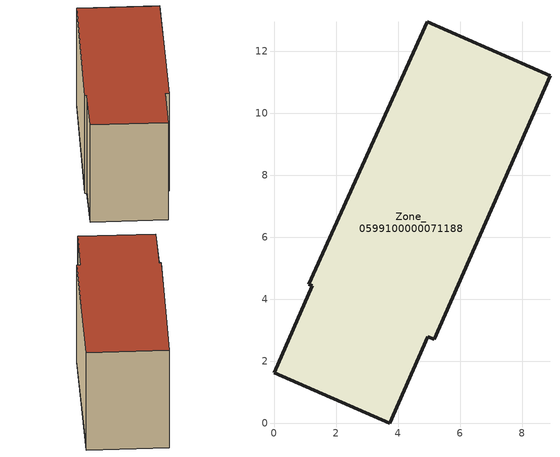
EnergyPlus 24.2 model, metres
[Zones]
Zone_0599100000071188
 floor ground (C_G): 4.93,12.95 8.9,11.21 5.17,2.71 4.96,2.8 3.73,0 0,1.64 1.23,4.43 1.13,4.48 z0
 wall outside (C_F): 3.73,0 4.96,2.8 5.17,2.71 8.9,11.21 4.93,12.95 1.13,4.48 1.23,4.43 0,1.64 3.73,0 z0:5.82
 roof outside (C_R): 1.23,4.43 0,1.64 3.73,0 4.96,2.8 5.17,2.71 8.9,11.21 4.93,12.95 1.13,4.48 z5.82
[BUILDING]
Pand.0599100000071188: North Axis=0; Terrain=City; Loads Convergence Tolerance Value=0.04; Temperature Convergence Tolerance Value=0.4; Solar Distribution=FullExterior; Maximum Number of Warmup Days=25; Minimum Number of Warmup Days=1
[Site:Location]
Rotterdam.The.Hague.AP_ZH_NLD Design_Conditions: Latitude=51.96; Longitude=4.45; Time Zone=1; Elevation=-4.5
[SITE:GROUNDTEMPERATURE:BUILDINGSURFACE]
18, 18, 18, 18, 18, 18, 18, 18, 18, 18, 18, 18
[MATERIAL] Thermal Absorptance=0.9; Solar Absorptance=0.7; Visible Absorptance=0.7
Name | Roughness | Thickness | Conductivity | Density | Specific Heat
G.TI.1946-1964 | MediumSmooth | 0.15 | 1 | 540 | 1210
F.TI.1946-1964 | Rough | 0.3 | 0.857143 | 1920 | 840
R.TI.1946-1964 | MediumRough | 0.2 | 0.277778 | 1500 | 1000
[CONSTRUCTION]
C_G: G.TI.1946-1964
C_F: F.TI.1946-1964
C_R: R.TI.1946-1964
[ZONE]
Zone_0599100000071188: Type=1; Multiplier=1; Ceiling Height=Autocalculate; Volume=Autocalculate; Floor Area=autocalculate; Part of Total Floor Area=Yes
[ZONEINFILTRATION:DESIGNFLOWRATE]
Infil_Zone_0599100000071188: Zone or ZoneList or Space or SpaceList=Zone_0599100000071188; Schedule=AlwaysOn; Design Flow Rate Calculation Method=Flow/Area; Flow Rate per Floor Area=0.003; Constant Term Coefficient=1; Temperature Term Coefficient=0; Velocity Term Coefficient=0; Velocity Squared Term Coefficient=0
[HVACTEMPLATE:ZONE:IDEALLOADSAIRSYSTEM]
Zone_0599100000071188: Maximum Heating Supply Air Temperature=50; Minimum Cooling Supply Air Temperature=13; Maximum Heating Supply Air Humidity Ratio=0.0156; Minimum Cooling Supply Air Humidity Ratio=0.0077; Heating Limit=NoLimit; Cooling Limit=NoLimit; Dehumidification Control Type=ConstantSensibleHeatRatio; Cooling Sensible Heat Ratio=0.7; Dehumidification Setpoint=60; Humidification Control Type=None; Humidification Setpoint=30; Outdoor Air Method=None; Outdoor Air Flow Rate per Person=0.00944; Outdoor Air Flow Rate per Zone Floor Area=0; Outdoor Air Flow Rate per Zone=0; Demand Controlled Ventilation Type=None; Outdoor Air Economizer Type=NoEconomizer; Heat Recovery Type=None; Sensible Heat Recovery Effectiveness=0.7; Latent Heat Recovery Effectiveness=0.65
[ZONECONTROL:THERMOSTAT]
ThermostatControl_Zone_0599100000071188: Zone or ZoneList=Zone_0599100000071188; Control Type Schedule=DualSetpointControlType; Control 1=Thermostat_Zone_0599100000071188; Temperature Difference Between Cutout And Setpoint=0
[THERMOSTATSETPOINT:DUALSETPOINT]
Thermostat_Zone_0599100000071188: Heating Setpoint Temperature Schedule=HeatingSetpoint_Zone_0599100000071188; Cooling Setpoint Temperature Schedule=CoolingSetpoint_Zone_0599100000071188
[SCHEDULE:COMPACT]
HeatingSetpoint_Zone_0599100000071188: Through: 12/31, For: AllDays, Until: 24:00, 21
CoolingSetpoint_Zone_0599100000071188: Through: 12/31, For: AllDays, Until: 24:00, 24
DualSetpointControlType: Through: 12/31, For: AllDays, Until: 24:00, 4
AlwaysOn: Through: 12/31, For: AllDays, Until: 24:00, 1
